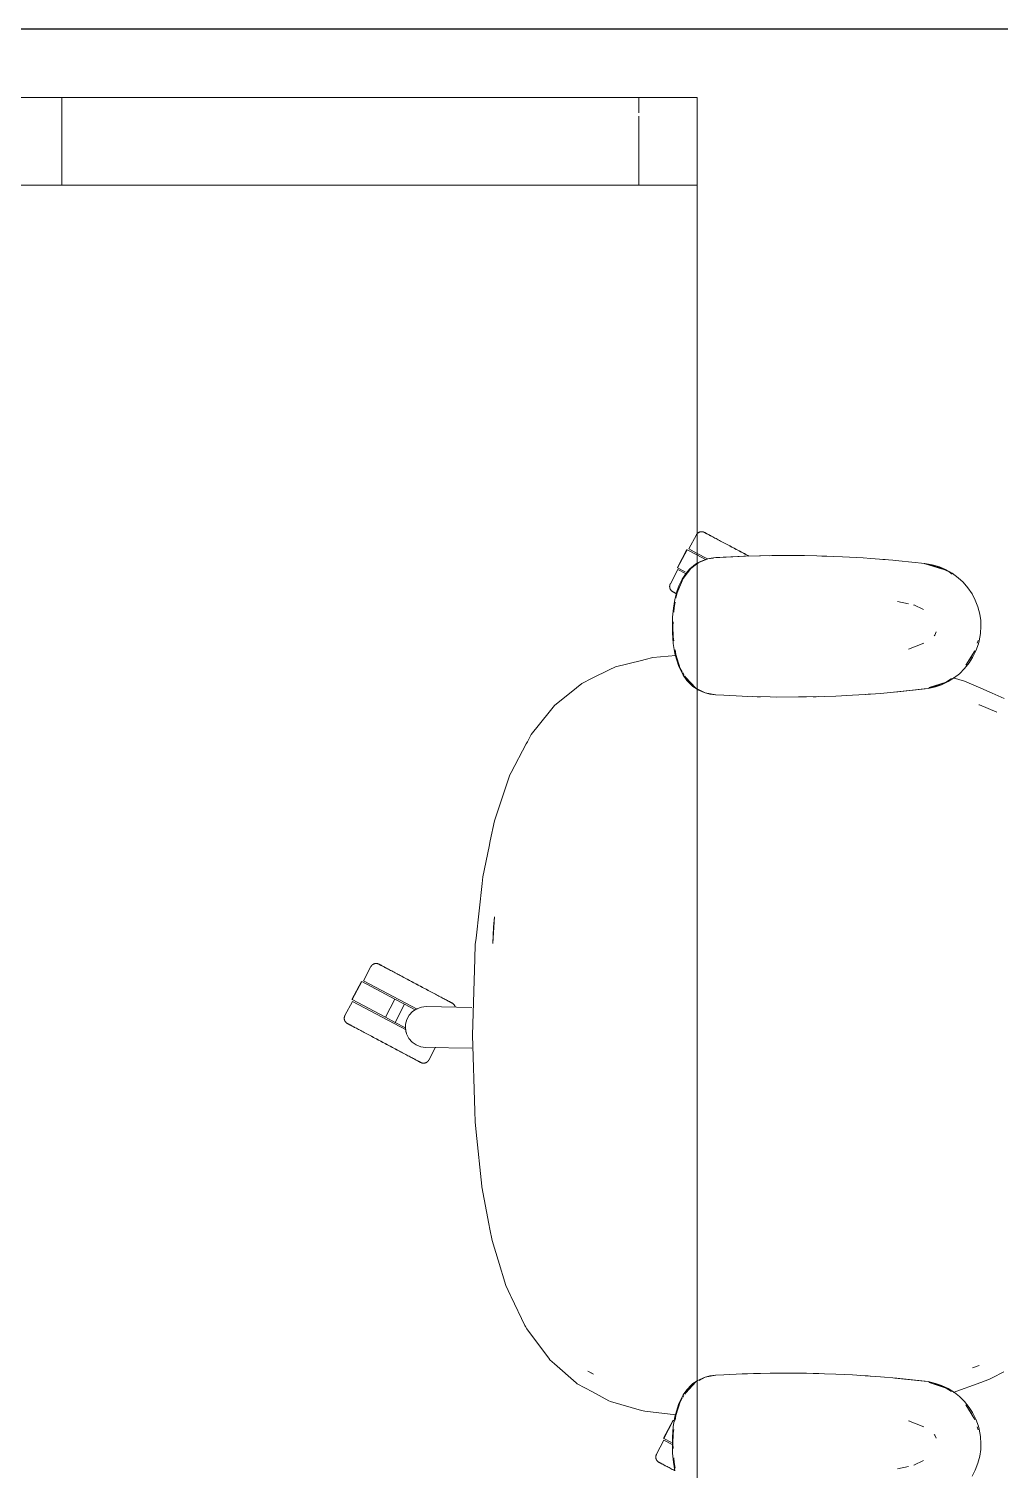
# Model space of a CAD drawing. Header units: millimetres. Extents: x 155927 to 326028, y -36033 to 97293.
# Drawn here: x 218669 to 219334, y 19969 to 20957 of the extents above; entities that cross this region are included whole.
import ezdxf

# ---------------------------------------------------------------- set-up
doc = ezdxf.new("R2010")
doc.units = ezdxf.units.MM
doc.header["$MEASUREMENT"] = 0
for name, color, linetype, lineweight in [('G-IMPT', 8, 'CONTINUOUS', 9), ('I-FURN', 8, 'CONTINUOUS', 9), ('I-WALL', 7, 'CONTINUOUS', 9)]:
    doc.layers.add(name, color=color, linetype=linetype, lineweight=lineweight)

msp = doc.modelspace()

# ---------------------------------------------------------------- linework, layer by layer
at = {"layer": 'G-IMPT'}
for p, q in [((219133.93, 20593.59), (219127.73, 20591.18)), ((219128.76, 20591.84), (219132.4, 20593.24)), ((219133.75, 20593.61), (219132.4, 20593.24)), ((219133.75, 20593.61), (219136.14, 20594.05)), ((219133.93, 20593.59), (219137.77, 20594.17)), ((219137.79, 20594.3), (219136.14, 20594.05)), ((219159.57, 20595.39), (219137.79, 20594.3)), ((219158.37, 20595.35), (219137.79, 20594.3)), ((219137.79, 20594.3), (219139.4, 20594.42)), ((219159.57, 20595.39), (219139.4, 20594.42)), ((219179.76, 20595.85), (219158.37, 20595.35)), ((219169.93, 20595.69), (219158.37, 20595.35)), ((219158.37, 20595.35), (219159.57, 20595.39)), ((219179.76, 20595.85), (219159.57, 20595.39)), ((219169.93, 20595.69), (219189.15, 20595.9)), ((219179.76, 20595.85), (219169.93, 20595.69)), ((219199.95, 20595.81), (219169.93, 20595.69)), ((219177.72, 20595.83), (219175.81, 20595.76)), ((219179.76, 20595.82), (219177.72, 20595.83)), ((219199.95, 20595.81), (219179.76, 20595.85)), ((219199.95, 20595.81), (219189.15, 20595.9)), ((219199.95, 20595.81), (219208.36, 20595.64)), ((219220.12, 20595.26), (219208.36, 20595.64)), ((219213.3, 20595.51), (219211.81, 20595.52)), ((219215.24, 20595.4), (219213.3, 20595.51)), ((219220.12, 20595.26), (219226.15, 20595)), ((219240.29, 20594.19), (219226.15, 20595)), ((219245.37, 20593.87), (219240.29, 20594.19)), ((219245.37, 20593.87), (219260.43, 20592.62)), ((219253.56, 20593.21), (219255.23, 20593.05)), ((219116.27, 20579.72), (219118.92, 20583.77)), ((219122.11, 20587.01), (219116.89, 20580.22)), ((219118.92, 20583.77), (219121.59, 20586.81)), ((219125.33, 20589.89), (219121.59, 20586.81)), ((219125.98, 20589.88), (219122.11, 20587.01)), ((219126.52, 20590.57), (219125.33, 20589.89)), ((219128.76, 20591.84), (219126.52, 20590.57)), ((219127.73, 20591.18), (219126.52, 20590.28)), ((219260.43, 20592.62), (219264.56, 20592.27)), ((219264.56, 20592.27), (219282.49, 20590.37)), ((219281.97, 20590.37), (219294.44, 20586.54)), ((219281.97, 20590.37), (219285.29, 20589.45)), ((219282.49, 20590.37), (219287.53, 20589.47)), ((219290.94, 20588.32), (219282.54, 20590.24)), ((219294.44, 20586.54), (219285.29, 20589.45)), ((219292.39, 20588.01), (219287.53, 20589.47)), ((219290.94, 20588.32), (219299.01, 20584.59)), ((219296.63, 20586.2), (219292.39, 20588.01)), ((219296.63, 20586.2), (219301.07, 20583.68)), ((219301.12, 20582.99), (219299.01, 20584.59)), ((219305.16, 20580.69), (219301.07, 20583.68)), ((219112.7, 20571.32), (219114.28, 20575.65)), ((219112.72, 20570.2), (219115.05, 20575.83)), ((219116.27, 20579.72), (219114.28, 20575.65)), ((219116.89, 20580.22), (219115.05, 20575.83)), ((219305.16, 20580.69), (219308.59, 20577.52)), ((219311.92, 20573.69), (219308.59, 20577.52)), ((219314.75, 20569.52), (219311.92, 20573.69)), ((219110.27, 20559.9), (219111.27, 20565.84)), ((219111.45, 20563.99), (219110.68, 20560.24)), ((219112.7, 20571.32), (219111.27, 20565.84)), ((219112.72, 20570.2), (219112.01, 20566.74)), ((219263.77, 20564.4), (219271.21, 20562.83)), ((219314.75, 20569.52), (219316.94, 20565.36)), ((219316.94, 20565.36), (219318.77, 20560.64)), ((219109.52, 20547.42), (219109.7, 20553.75)), ((219110.27, 20559.9), (219109.7, 20553.75)), ((219110.68, 20560.24), (219110.49, 20557.04)), ((219281.6, 20558.79), (219274.82, 20562.06)), ((219275.1, 20561.98), (219274.82, 20562.06)), ((219320.03, 20555.78), (219318.77, 20560.64)), ((219320.03, 20555.78), (219320.68, 20551.26)), ((219109.61, 20542.91), (219109.52, 20547.42)), ((219110.09, 20550.52), (219109.9, 20547.42)), ((219110.13, 20540.25), (219109.9, 20547.42)), ((219320.85, 20547.42), (219320.56, 20542.38)), ((219320.85, 20547.42), (219320.68, 20551.26)), ((219109.61, 20542.91), (219110.19, 20535.59)), ((219110.13, 20540.25), (219110.52, 20537.47)), ((219111.3, 20528.83), (219110.19, 20535.59)), ((219271.27, 20531.7), (219281.7, 20535.84)), ((219289.22, 20541.37), (219288.93, 20540.92)), ((219290.24, 20543.59), (219289.22, 20541.37)), ((219317.4, 20530.53), (219319.11, 20535.3)), ((219318.31, 20535.74), (219318.93, 20537.76)), ((219319.68, 20537.43), (219319.11, 20535.3)), ((219320.56, 20542.38), (219319.68, 20537.43)), ((219070.5, 20519.64), (219088.45, 20524.05)), ((219088.45, 20524.05), (219090.82, 20524.63)), ((219096.11, 20525.93), (219090.82, 20524.63)), ((219111.99, 20527.37), (219096.11, 20525.93)), ((219112.28, 20524.91), (219111.3, 20528.83)), ((219111.39, 20531.28), (219111.85, 20527.99)), ((219111.85, 20527.99), (219114.88, 20518.6)), ((219112.28, 20524.91), (219114.02, 20519.82)), ((219316.75, 20530.62), (219310.43, 20520.67)), ((219314.59, 20526.94), (219310.43, 20520.67)), ((219315.16, 20526.02), (219312.89, 20522.47)), ((219316.75, 20530.62), (219314.59, 20526.94)), ((219317.4, 20530.53), (219315.16, 20526.02)), ((219066.14, 20517.5), (219054.67, 20511.85)), ((219066.14, 20517.5), (219070.5, 20519.64)), ((219114.02, 20519.82), (219116.23, 20515.18)), ((219114.88, 20518.6), (219116.35, 20516.15)), ((219116.23, 20515.18), (219117.03, 20513.81)), ((219116.63, 20515.68), (219117.49, 20514.24)), ((219306.1, 20514.94), (219302.79, 20512.32)), ((219309.7, 20518.49), (219306.1, 20514.94)), ((219309.7, 20518.49), (219312.89, 20522.47)), ((219043.86, 20505.35), (219028.91, 20493.18)), ((219043.86, 20505.35), (219047.51, 20508.32)), ((219047.51, 20508.32), (219054.67, 20511.85)), ((219119.48, 20510.35), (219117.03, 20513.81)), ((219117.96, 20513.45), (219119.85, 20510.3)), ((219118.65, 20512.38), (219125.56, 20504.99)), ((219118.65, 20512.38), (219119.47, 20511.44)), ((219122.34, 20507.31), (219119.48, 20510.35)), ((219119.79, 20511.08), (219123.14, 20507.23)), ((219119.85, 20510.3), (219125.56, 20504.99)), ((219122.34, 20507.31), (219123.66, 20506.17)), ((219125.56, 20504.99), (219123.14, 20507.23)), ((219126.52, 20504.22), (219123.66, 20506.17)), ((219127.79, 20503.89), (219126.52, 20504.52)), ((219284.79, 20504.8), (219261.84, 20502.34)), ((219261.84, 20502.34), (219281.97, 20504.46)), ((219284.79, 20504.8), (219263.35, 20502.45)), ((219284.79, 20504.8), (219281.97, 20504.46)), ((219284.79, 20504.8), (219289.75, 20505.95)), ((219284.87, 20505.01), (219287.92, 20505.59)), ((219297.14, 20509.2), (219285.29, 20505.38)), ((219294.44, 20508.3), (219285.29, 20505.38)), ((219287.92, 20505.59), (219297.14, 20509.2)), ((219293.89, 20507.4), (219289.75, 20505.95)), ((219298.47, 20509.59), (219293.89, 20507.4)), ((219297.14, 20509.2), (219294.44, 20508.3)), ((219297.14, 20509.2), (219300.72, 20511.62)), ((219298.47, 20509.59), (219302.79, 20512.32)), ((219309.63, 20509.88), (219301.81, 20512.13)), ((219309.63, 20509.88), (219320.75, 20505.02)), ((219320.75, 20505.02), (219328.58, 20501.6)), ((219126.88, 20503.97), (219131.21, 20501.98)), ((219127.79, 20503.89), (219132.05, 20501.79)), ((219135.16, 20500.92), (219131.21, 20501.98)), ((219132.05, 20501.79), (219139.4, 20500.42)), ((219139.17, 20500.42), (219135.16, 20500.92)), ((219144.84, 20500.13), (219139.17, 20500.42)), ((219144.84, 20500.13), (219157.4, 20499.52)), ((219160.94, 20499.39), (219157.4, 20499.52)), ((219176.61, 20499.02), (219160.94, 20499.39)), ((219164.34, 20499.34), (219167.67, 20499.19)), ((219169.89, 20499.19), (219167.67, 20499.19)), ((219176.61, 20499.02), (219181.12, 20498.96)), ((219181.12, 20498.96), (219195.84, 20498.97)), ((219201.31, 20499.04), (219195.84, 20498.97)), ((219201.31, 20499.04), (219213.61, 20499.34)), ((219208.08, 20499.18), (219206.01, 20499.18)), ((219209.74, 20499.26), (219208.08, 20499.18)), ((219221.49, 20499.63), (219213.61, 20499.34)), ((219221.49, 20499.63), (219232.8, 20500.17)), ((219241.67, 20500.73), (219232.8, 20500.17)), ((219241.67, 20500.73), (219251.96, 20501.46)), ((219243.71, 20500.87), (219241.81, 20500.78)), ((219243.71, 20500.87), (219245.13, 20501)), ((219263.35, 20502.45), (219251.96, 20501.46)), ((219328.58, 20501.6), (219336.75, 20498.03)), ((219012.94, 20473.38), (219025.15, 20488.52)), ((219028.91, 20493.18), (219025.15, 20488.52)), ((219319.52, 20493.6), (219319.79, 20493.49)), ((219331.65, 20488.57), (219319.79, 20493.49)), ((219009.5, 20466.88), (218999.21, 20447.37)), ((219009.5, 20466.88), (219010.23, 20468.25)), ((219012.94, 20473.38), (219010.23, 20468.25)), ((218990.18, 20421.62), (218998.33, 20445.71)), ((218999.21, 20447.37), (218998.33, 20445.71)), ((218990.18, 20421.62), (218987.67, 20414.18)), ((218984.8, 20400.36), (218987.67, 20414.18)), ((218984.03, 20396.68), (218979.68, 20375.74)), ((218984.03, 20396.68), (218984.8, 20400.36)), ((218975.07, 20333.87), (218979.2, 20371.32)), ((218979.68, 20375.74), (218979.2, 20371.32)), ((218986.47, 20330.04), (218987.71, 20348.32)), ((218987.71, 20348.32), (218987.1, 20341.37)), ((218986.47, 20330.04), (218987.1, 20341.37)), ((218974.26, 20319.56), (218974.59, 20329.5)), ((218975.07, 20333.87), (218974.59, 20329.5)), ((218974.26, 20319.56), (218972.56, 20267.38)), ((218972.56, 20267.38), (218974.17, 20215.21)), ((218974.17, 20215.21), (218974.4, 20207.96)), ((218975.13, 20200.89), (218974.4, 20207.96)), ((218978.95, 20163.9), (218975.13, 20200.89)), ((218978.95, 20163.9), (218979.04, 20163.44)), ((218983.91, 20138.06), (218979.04, 20163.44)), ((218983.91, 20138.06), (218984.61, 20134.39)), ((218986.07, 20126.79), (218984.61, 20134.39)), ((218990.26, 20113.18), (218986.07, 20126.79)), ((218995.59, 20095.91), (218990.26, 20113.18)), ((218995.59, 20095.91), (218998.78, 20089.15)), ((218999.21, 20088.23), (218998.78, 20089.15)), ((219008.47, 20068.59), (218999.21, 20088.23)), ((219008.47, 20068.59), (219008.9, 20067.88)), ((219009.84, 20066.3), (219008.9, 20067.88)), ((219010.3, 20065.53), (219009.84, 20066.3)), ((219010.3, 20065.53), (219024.87, 20046.03)), ((219024.87, 20046.03), (219025.59, 20045.06)), ((219028.85, 20042.2), (219025.59, 20045.06)), ((219028.85, 20042.2), (219043.64, 20029.18)), ((219319.53, 20041.16), (219315.07, 20039.53)), ((219315.07, 20039.53), (219318.95, 20040.91)), ((219319.53, 20041.16), (219318.95, 20040.91)), ((219051.6, 20037.2), (219055.49, 20035.24)), ((219051.6, 20037.2), (219053.9, 20036.02)), ((219053.9, 20036.02), (219055.49, 20035.24)), ((219126.52, 20030.61), (219123.66, 20028.66)), ((219126.88, 20030.86), (219126.86, 20030.84)), ((219126.88, 20030.86), (219131.21, 20032.85)), ((219127.79, 20030.94), (219132.05, 20033.04)), ((219135.16, 20033.91), (219131.21, 20032.85)), ((219132.05, 20033.04), (219139.4, 20034.41)), ((219139.17, 20034.41), (219135.16, 20033.91)), ((219144.84, 20034.69), (219139.17, 20034.41)), ((219144.84, 20034.69), (219157.4, 20035.31)), ((219160.94, 20035.43), (219157.4, 20035.31)), ((219176.61, 20035.81), (219160.94, 20035.43)), ((219164.99, 20035.52), (219167.67, 20035.64)), ((219169.89, 20035.64), (219167.67, 20035.64)), ((219176.61, 20035.81), (219181.12, 20035.86)), ((219181.12, 20035.86), (219195.84, 20035.86)), ((219201.31, 20035.78), (219195.84, 20035.86)), ((219201.31, 20035.78), (219213.61, 20035.49)), ((219208.08, 20035.65), (219206.01, 20035.65)), ((219209.74, 20035.57), (219208.08, 20035.65)), ((219221.49, 20035.2), (219213.61, 20035.49)), ((219221.49, 20035.2), (219232.8, 20034.66)), ((219241.67, 20034.1), (219232.8, 20034.66)), ((219241.67, 20034.1), (219251.96, 20033.37)), ((219243.71, 20033.96), (219241.81, 20034.05)), ((219243.71, 20033.96), (219245.13, 20033.83)), ((219263.35, 20032.38), (219251.96, 20033.37)), ((219284.79, 20030.03), (219261.84, 20032.49)), ((219261.84, 20032.49), (219281.97, 20030.36)), ((219284.79, 20030.03), (219263.35, 20032.38)), ((219280.46, 20030.51), (219281.97, 20030.36)), ((219320.84, 20029.57), (219326.81, 20031.76)), ((219328.57, 20032.68), (219326.81, 20031.76)), ((219336.47, 20036.83), (219328.57, 20032.68)), ((219043.64, 20029.18), (219044.3, 20028.59)), ((219054.74, 20023.01), (219044.3, 20028.59)), ((219065.98, 20017), (219054.74, 20023.01)), ((219116.23, 20019.65), (219117.03, 20021.02)), ((219116.63, 20019.15), (219117.49, 20020.59)), ((219119.48, 20024.48), (219117.03, 20021.02)), ((219117.96, 20021.38), (219119.85, 20024.53)), ((219118.65, 20022.44), (219125.56, 20029.84)), ((219118.65, 20022.44), (219119.93, 20023.91)), ((219122.34, 20027.52), (219119.48, 20024.48)), ((219119.85, 20024.53), (219125.56, 20029.84)), ((219120.07, 20024.07), (219123.14, 20027.6)), ((219122.34, 20027.52), (219123.66, 20028.66)), ((219125.56, 20029.84), (219123.14, 20027.6)), ((219284.79, 20030.03), (219281.97, 20030.36)), ((219284.79, 20030.03), (219289.75, 20028.88)), ((219284.87, 20029.81), (219287.92, 20029.24)), ((219297.14, 20025.63), (219285.29, 20029.45)), ((219294.44, 20026.53), (219285.29, 20029.45)), ((219287.92, 20029.24), (219296.1, 20026.04)), ((219293.89, 20027.43), (219289.75, 20028.88)), ((219298.47, 20025.24), (219293.89, 20027.43)), ((219297.14, 20025.63), (219294.44, 20026.53)), ((219297.14, 20025.63), (219300.72, 20023.21)), ((219298.47, 20025.24), (219302.79, 20022.51)), ((219301.9, 20022.63), (219320.84, 20029.57)), ((219306.1, 20019.88), (219302.79, 20022.51)), ((219067.09, 20016.4), (219065.98, 20017)), ((219088.43, 20010.39), (219067.09, 20016.4)), ((219111.85, 20006.84), (219114.88, 20016.23)), ((219112.28, 20009.92), (219114.02, 20015.01)), ((219114.02, 20015.01), (219116.23, 20019.65)), ((219114.88, 20016.23), (219116.35, 20018.68)), ((219309.7, 20016.33), (219306.1, 20019.88)), ((219309.7, 20016.33), (219312.89, 20012.36)), ((219316.75, 20004.21), (219310.43, 20014.16)), ((219314.59, 20007.88), (219310.43, 20014.16)), ((219315.16, 20008.81), (219312.89, 20012.36)), ((219088.43, 20010.39), (219090.69, 20009.76)), ((219111.97, 20007.34), (219090.69, 20009.76)), ((219111.3, 20006), (219110.19, 19999.23)), ((219112.28, 20009.92), (219111.3, 20006)), ((219111.39, 20003.55), (219111.85, 20006.84)), ((219271.27, 20003.13), (219272.19, 20002.94)), ((219271.27, 20003.13), (219281.7, 19998.99)), ((219316.75, 20004.21), (219314.59, 20007.88)), ((219317.4, 20004.3), (219315.16, 20008.81)), ((219317.4, 20004.3), (219319.11, 19999.53)), ((219109.61, 19991.92), (219109.52, 19987.41)), ((219109.61, 19991.92), (219110.19, 19999.23)), ((219110.13, 19994.58), (219109.9, 19987.41)), ((219110.13, 19994.58), (219110.52, 19997.36)), ((219289.22, 19993.46), (219288.93, 19993.91)), ((219290.24, 19991.24), (219289.22, 19993.46)), ((219318.31, 19999.09), (219318.93, 19997.06)), ((219319.68, 19997.4), (219319.11, 19999.53)), ((219320.56, 19992.45), (219319.68, 19997.4)), ((219320.85, 19987.41), (219320.56, 19992.45)), ((219109.52, 19987.41), (219109.7, 19981.07)), ((219110.27, 19974.92), (219109.7, 19981.07)), ((219110.09, 19984.3), (219109.9, 19987.41)), ((219320.03, 19979.05), (219320.68, 19983.56)), ((219320.85, 19987.41), (219320.68, 19983.56)), ((219110.27, 19974.92), (219111.27, 19968.99)), ((219110.68, 19974.59), (219110.49, 19977.79)), ((219111.45, 19970.84), (219110.68, 19974.59)), ((219263.77, 19970.43), (219271.21, 19972)), ((219281.6, 19976.03), (219274.82, 19972.77)), ((219275.56, 19972.98), (219274.82, 19972.77)), ((219316.94, 19969.47), (219318.77, 19974.18)), ((219320.03, 19979.05), (219318.77, 19974.18)), ((219314.75, 19965.31), (219316.94, 19969.47))]:
    msp.add_line(p, q, dxfattribs=at)
at = {"layer": 'I-FURN'}
for p, q in [((219086.52, 20909.61), (217566.52, 20909.61)), ((219126.52, 20909.61), (218326.52, 20909.61)), ((218326.52, 20909.61), (219126.52, 20909.61)), ((218561.52, 20909.61), (218691.52, 20909.61)), ((218691.52, 20909.61), (219126.52, 20909.61)), ((218691.52, 20909.61), (218691.52, 20849.61)), ((218691.52, 20909.61), (218691.52, 20849.61)), ((219126.52, 20909.61), (219086.52, 20909.61)), ((219086.52, 20909.61), (219086.52, 20899.03)), ((219086.52, 20909.61), (219086.52, 20899.03)), ((219126.52, 19509.61), (219126.52, 20909.61)), ((219126.52, 20909.61), (219126.52, 19509.61)), ((219126.52, 20849.61), (219126.52, 20909.61)), ((219126.52, 20909.61), (219126.52, 20849.61)), ((219086.52, 20896.72), (219086.52, 20849.61)), ((219086.52, 20896.72), (219086.52, 20849.61)), ((217566.52, 20849.61), (219086.52, 20849.61)), ((218691.52, 20849.61), (218561.52, 20849.61)), ((219126.52, 20849.61), (218691.52, 20849.61)), ((219086.52, 20849.61), (219126.52, 20849.61)), ((219125.96, 20610.05), (219120.81, 20600.36)), ((219125.96, 20610.05), (219126.04, 20610.19)), ((219126.04, 20610.19), (219126.12, 20610.32)), ((219126.12, 20610.32), (219126.21, 20610.46)), ((219126.21, 20610.46), (219126.31, 20610.59)), ((219126.31, 20610.59), (219126.41, 20610.72)), ((219126.41, 20610.72), (219126.51, 20610.84)), ((219126.51, 20610.84), (219126.62, 20610.96)), ((219126.62, 20610.96), (219126.74, 20611.07)), ((219126.74, 20611.07), (219126.85, 20611.18)), ((219126.85, 20611.18), (219126.98, 20611.28)), ((219126.98, 20611.28), (219127.11, 20611.38)), ((219127.11, 20611.38), (219127.24, 20611.48)), ((219127.24, 20611.48), (219127.37, 20611.56)), ((219127.37, 20611.56), (219127.51, 20611.65)), ((219127.51, 20611.65), (219127.65, 20611.73)), ((219127.65, 20611.73), (219127.79, 20611.8)), ((219127.79, 20611.8), (219127.94, 20611.86)), ((219127.94, 20611.86), (219128.09, 20611.92)), ((219128.09, 20611.92), (219128.24, 20611.98)), ((219128.24, 20611.98), (219128.4, 20612.03)), ((219128.4, 20612.03), (219128.55, 20612.07)), ((219128.55, 20612.07), (219128.71, 20612.1)), ((219128.71, 20612.1), (219128.87, 20612.13)), ((219128.87, 20612.13), (219129.03, 20612.15)), ((219129.03, 20612.15), (219129.19, 20612.17)), ((219129.19, 20612.17), (219129.35, 20612.18)), ((219129.35, 20612.18), (219129.51, 20612.18)), ((219129.51, 20612.18), (219129.67, 20612.18)), ((219129.67, 20612.18), (219129.83, 20612.17)), ((219129.83, 20612.17), (219129.99, 20612.16)), ((219129.99, 20612.16), (219130.15, 20612.13)), ((219130.15, 20612.13), (219130.31, 20612.11)), ((219130.31, 20612.11), (219130.47, 20612.07)), ((219130.47, 20612.07), (219130.62, 20612.03)), ((219130.62, 20612.03), (219130.78, 20611.98)), ((219130.78, 20611.98), (219130.93, 20611.93)), ((219130.93, 20611.93), (219131.08, 20611.87)), ((219131.08, 20611.87), (219131.23, 20611.8)), ((219131.23, 20611.8), (219131.37, 20611.73)), ((219131.37, 20611.73), (219131.41, 20611.71)), ((219131.41, 20611.71), (219131.43, 20611.7)), ((219131.42, 20611.71), (219131.41, 20611.71)), ((219131.46, 20611.69), (219131.42, 20611.71)), ((219131.43, 20611.7), (219131.49, 20611.67)), ((219131.54, 20611.64), (219131.46, 20611.69)), ((219131.49, 20611.67), (219131.59, 20611.62)), ((219131.66, 20611.58), (219131.54, 20611.64)), ((219131.59, 20611.62), (219131.73, 20611.54)), ((219131.82, 20611.49), (219131.66, 20611.58)), ((219131.73, 20611.54), (219131.91, 20611.45)), ((219132.03, 20611.39), (219131.82, 20611.49)), ((219131.91, 20611.45), (219132.13, 20611.33)), ((219132.27, 20611.26), (219132.03, 20611.39)), ((219132.13, 20611.33), (219132.39, 20611.19)), ((219132.55, 20611.11), (219132.27, 20611.26)), ((219132.39, 20611.19), (219132.69, 20611.03)), ((219132.86, 20610.94), (219132.55, 20611.11)), ((219132.69, 20611.03), (219133.02, 20610.86)), ((219133.22, 20610.75), (219132.86, 20610.94)), ((219133.02, 20610.86), (219133.4, 20610.66)), ((219133.61, 20610.54), (219133.22, 20610.75)), ((219133.4, 20610.66), (219133.81, 20610.44)), ((219134.04, 20610.31), (219133.61, 20610.54)), ((219133.81, 20610.44), (219134.25, 20610.2)), ((219134.51, 20610.07), (219134.04, 20610.31)), ((219134.25, 20610.2), (219134.73, 20609.95)), ((219135.01, 20609.8), (219134.51, 20610.07)), ((219134.73, 20609.95), (219135.25, 20609.67)), ((219135.54, 20609.52), (219135.01, 20609.8)), ((219135.25, 20609.67), (219135.8, 20609.38)), ((219136.11, 20609.21), (219135.54, 20609.52)), ((219135.8, 20609.38), (219136.39, 20609.07)), ((219136.71, 20608.89), (219136.11, 20609.21)), ((219137.35, 20608.56), (219136.71, 20608.89)), ((219138.01, 20608.2), (219137.35, 20608.56)), ((219138.71, 20607.83), (219138.01, 20608.2)), ((219139.43, 20607.45), (219138.71, 20607.83)), ((219140.18, 20607.05), (219139.43, 20607.45)), ((219140.95, 20606.64), (219140.18, 20607.05)), ((219141.75, 20606.21), (219140.95, 20606.64)), ((219142.58, 20605.77), (219141.75, 20606.21)), ((219142.13, 20606.01), (219142.97, 20605.57)), ((219143.43, 20605.32), (219142.58, 20605.77)), ((219142.97, 20605.57), (219143.82, 20605.11)), ((219144.29, 20604.86), (219143.43, 20605.32)), ((219143.82, 20605.11), (219144.7, 20604.65)), ((219145.18, 20604.39), (219144.29, 20604.86)), ((219144.7, 20604.65), (219145.6, 20604.17)), ((219146.09, 20603.91), (219145.18, 20604.39)), ((219145.6, 20604.17), (219146.51, 20603.68)), ((219147.01, 20603.42), (219146.09, 20603.91)), ((219146.51, 20603.68), (219147.44, 20603.19)), ((219147.95, 20602.92), (219147.01, 20603.42)), ((219147.44, 20603.19), (219148.38, 20602.69)), ((219119.52, 20599.92), (219112.94, 20587.56)), ((219113.11, 20587.46), (219119.69, 20599.83)), ((219119.69, 20599.83), (219126.38, 20596.27)), ((219126.1, 20597.55), (219120.81, 20600.36)), ((219133.48, 20593.63), (219126.1, 20597.55)), ((219126.38, 20596.27), (219132.19, 20593.18)), ((219148.9, 20602.41), (219147.95, 20602.92)), ((219148.38, 20602.69), (219149.34, 20602.18)), ((219149.86, 20601.9), (219148.9, 20602.41)), ((219149.34, 20602.18), (219150.31, 20601.66)), ((219150.84, 20601.38), (219149.86, 20601.9)), ((219150.31, 20601.66), (219151.29, 20601.14)), ((219151.82, 20600.86), (219150.84, 20601.38)), ((219151.29, 20601.14), (219152.28, 20600.62)), ((219152.81, 20600.33), (219151.82, 20600.86)), ((219152.28, 20600.62), (219153.27, 20600.09)), ((219153.81, 20599.8), (219152.81, 20600.33)), ((219153.27, 20600.09), (219154.27, 20599.56)), ((219154.81, 20599.27), (219153.81, 20599.8)), ((219154.27, 20599.56), (219155.27, 20599.03)), ((219155.81, 20598.74), (219154.81, 20599.27)), ((219155.27, 20599.03), (219156.28, 20598.49)), ((219156.82, 20598.2), (219155.81, 20598.74)), ((219156.28, 20598.49), (219157.28, 20597.96)), ((219157.82, 20597.67), (219156.82, 20598.2)), ((219157.28, 20597.96), (219158.29, 20597.42)), ((219158.83, 20597.14), (219157.82, 20597.67)), ((219158.29, 20597.42), (219159.29, 20596.89)), ((219159.83, 20596.6), (219158.83, 20597.14)), ((219159.29, 20596.89), (219160.28, 20596.36)), ((219160.82, 20596.08), (219159.83, 20596.6)), ((219160.28, 20596.36), (219161.28, 20595.83)), ((219161.81, 20595.55), (219160.82, 20596.08)), ((219161.28, 20595.83), (219161.83, 20595.54)), ((219113.3, 20586.23), (219108.15, 20576.55)), ((219118.41, 20584.65), (219113.11, 20587.46)), ((219118.49, 20583.47), (219113.3, 20586.23)), ((219107.68, 20574.81), (219107.69, 20574.97)), ((219107.68, 20574.65), (219107.68, 20574.81)), ((219107.68, 20574.49), (219107.68, 20574.65)), ((219107.69, 20574.33), (219107.68, 20574.49)), ((219107.69, 20574.97), (219107.7, 20575.13)), ((219107.71, 20574.17), (219107.69, 20574.33)), ((219107.7, 20575.13), (219107.73, 20575.29)), ((219107.73, 20574.01), (219107.71, 20574.17)), ((219107.73, 20575.29), (219107.76, 20575.45)), ((219107.76, 20573.85), (219107.73, 20574.01)), ((219107.76, 20575.45), (219107.79, 20575.61)), ((219107.79, 20573.69), (219107.76, 20573.85)), ((219107.79, 20575.61), (219107.83, 20575.76)), ((219107.84, 20573.53), (219107.79, 20573.69)), ((219107.83, 20575.76), (219107.88, 20575.92)), ((219107.88, 20573.38), (219107.84, 20573.53)), ((219107.88, 20575.92), (219107.93, 20576.07)), ((219107.94, 20573.23), (219107.88, 20573.38)), ((219107.93, 20576.07), (219107.99, 20576.22)), ((219107.99, 20576.22), (219108.06, 20576.36)), ((219108.06, 20576.36), (219108.13, 20576.51)), ((219108.13, 20576.51), (219108.15, 20576.55)), ((219108, 20573.08), (219107.94, 20573.23)), ((219108.06, 20572.93), (219108, 20573.08)), ((219108.14, 20572.79), (219108.06, 20572.93)), ((219108.21, 20572.65), (219108.14, 20572.79)), ((219108.3, 20572.51), (219108.21, 20572.65)), ((219108.39, 20572.37), (219108.3, 20572.51)), ((219108.48, 20572.24), (219108.39, 20572.37)), ((219108.58, 20572.12), (219108.48, 20572.24)), ((219108.68, 20571.99), (219108.58, 20572.12)), ((219108.79, 20571.87), (219108.68, 20571.99)), ((219108.91, 20571.76), (219108.79, 20571.87)), ((219109.02, 20571.65), (219108.91, 20571.76)), ((219109.15, 20571.54), (219109.02, 20571.65)), ((219109.27, 20571.44), (219109.15, 20571.54)), ((219109.4, 20571.35), (219109.27, 20571.44)), ((219109.54, 20571.26), (219109.4, 20571.35)), ((219109.67, 20571.18), (219109.54, 20571.26)), ((219109.82, 20571.1), (219109.67, 20571.18)), ((219109.82, 20571.09), (219109.82, 20571.1)), ((219109.82, 20571.1), (219109.84, 20571.09)), ((219109.86, 20571.07), (219109.82, 20571.09)), ((219109.84, 20571.09), (219109.9, 20571.05)), ((219109.94, 20571.03), (219109.86, 20571.07)), ((219109.9, 20571.05), (219110, 20571)), ((219110.07, 20570.96), (219109.94, 20571.03)), ((219110, 20571), (219110.14, 20570.93)), ((219110.23, 20570.88), (219110.07, 20570.96)), ((219110.14, 20570.93), (219110.32, 20570.83)), ((219110.43, 20570.77), (219110.23, 20570.88)), ((219110.32, 20570.83), (219110.54, 20570.71)), ((219110.67, 20570.64), (219110.43, 20570.77)), ((219110.54, 20570.71), (219110.79, 20570.58)), ((219110.95, 20570.49), (219110.67, 20570.64)), ((219110.79, 20570.58), (219111.09, 20570.42)), ((219111.27, 20570.33), (219110.95, 20570.49)), ((219111.09, 20570.42), (219111.43, 20570.24)), ((219111.62, 20570.14), (219111.27, 20570.33)), ((219111.43, 20570.24), (219111.8, 20570.04)), ((219112.02, 20569.93), (219111.62, 20570.14)), ((219111.8, 20570.04), (219112.21, 20569.82)), ((219112.45, 20569.7), (219112.02, 20569.93)), ((218903.11, 20314.31), (218897.96, 20304.62)), ((218903.11, 20314.31), (218903.18, 20314.45)), ((218903.18, 20314.45), (218903.27, 20314.59)), ((218903.27, 20314.59), (218903.36, 20314.72)), ((218903.36, 20314.72), (218903.45, 20314.85)), ((218903.45, 20314.85), (218903.55, 20314.98)), ((218903.55, 20314.98), (218903.66, 20315.1)), ((218903.66, 20315.1), (218903.77, 20315.22)), ((218903.77, 20315.22), (218903.88, 20315.33)), ((218903.88, 20315.33), (218904, 20315.44)), ((218904, 20315.44), (218904.12, 20315.54)), ((218904.12, 20315.54), (218904.25, 20315.64)), ((218904.25, 20315.64), (218904.38, 20315.74)), ((218904.38, 20315.74), (218904.52, 20315.83)), ((218904.52, 20315.83), (218904.65, 20315.91)), ((218904.65, 20315.91), (218904.8, 20315.99)), ((218904.8, 20315.99), (218904.94, 20316.06)), ((218904.94, 20316.06), (218905.09, 20316.12)), ((218905.09, 20316.12), (218905.24, 20316.18)), ((218905.24, 20316.18), (218905.39, 20316.24)), ((218905.39, 20316.24), (218905.54, 20316.29)), ((218905.54, 20316.29), (218905.7, 20316.33)), ((218905.7, 20316.33), (218905.85, 20316.36)), ((218905.85, 20316.36), (218906.01, 20316.39)), ((218906.01, 20316.39), (218906.17, 20316.42)), ((218906.17, 20316.42), (218906.33, 20316.43)), ((218906.33, 20316.43), (218906.49, 20316.44)), ((218906.49, 20316.44), (218906.66, 20316.45)), ((218906.66, 20316.45), (218906.82, 20316.44)), ((218906.82, 20316.44), (218906.98, 20316.43)), ((218906.98, 20316.43), (218907.14, 20316.42)), ((218907.14, 20316.42), (218907.3, 20316.4)), ((218907.3, 20316.4), (218907.46, 20316.37)), ((218907.46, 20316.37), (218907.61, 20316.33)), ((218907.61, 20316.33), (218907.77, 20316.29)), ((218907.77, 20316.29), (218907.92, 20316.24)), ((218907.92, 20316.24), (218908.08, 20316.19)), ((218908.08, 20316.19), (218908.23, 20316.13)), ((218908.23, 20316.13), (218908.37, 20316.07)), ((218908.37, 20316.07), (218908.52, 20315.99)), ((218908.52, 20315.99), (218908.56, 20315.97)), ((218908.56, 20315.97), (218908.58, 20315.96)), ((218908.6, 20315.95), (218908.56, 20315.97)), ((218908.56, 20315.97), (218908.56, 20315.97)), ((218908.58, 20315.96), (218908.64, 20315.93)), ((218908.69, 20315.91), (218908.6, 20315.95)), ((218908.64, 20315.93), (218908.74, 20315.88)), ((218908.81, 20315.84), (218908.69, 20315.91)), ((218908.74, 20315.88), (218908.88, 20315.8)), ((218908.97, 20315.75), (218908.81, 20315.84)), ((218908.88, 20315.8), (218909.06, 20315.71)), ((218909.17, 20315.65), (218908.97, 20315.75)), ((218909.06, 20315.71), (218909.28, 20315.59)), ((218909.41, 20315.52), (218909.17, 20315.65)), ((218909.28, 20315.59), (218909.53, 20315.45)), ((218909.69, 20315.37), (218909.41, 20315.52)), ((218909.53, 20315.45), (218909.83, 20315.3)), ((218910.01, 20315.2), (218909.69, 20315.37)), ((218909.83, 20315.3), (218910.17, 20315.12)), ((218910.36, 20315.01), (218910.01, 20315.2)), ((218910.17, 20315.12), (218910.54, 20314.92)), ((218910.76, 20314.8), (218910.36, 20315.01)), ((218910.54, 20314.92), (218910.95, 20314.7)), ((218911.19, 20314.58), (218910.76, 20314.8)), ((218910.95, 20314.7), (218911.4, 20314.46)), ((218911.65, 20314.33), (218911.19, 20314.58)), ((218911.4, 20314.46), (218911.88, 20314.21)), ((218912.15, 20314.06), (218911.65, 20314.33)), ((218911.88, 20314.21), (218912.4, 20313.93)), ((218912.69, 20313.78), (218912.15, 20314.06)), ((218912.4, 20313.93), (218912.95, 20313.64)), ((218913.26, 20313.47), (218912.69, 20313.78)), ((218912.95, 20313.64), (218913.53, 20313.33)), ((218913.86, 20313.15), (218913.26, 20313.47)), ((218914.49, 20312.82), (218913.86, 20313.15)), ((218915.16, 20312.46), (218914.49, 20312.82)), ((218915.85, 20312.1), (218915.16, 20312.46)), ((218916.57, 20311.71), (218915.85, 20312.1)), ((218917.32, 20311.31), (218916.57, 20311.71)), ((218918.1, 20310.9), (218917.32, 20311.31)), ((218918.9, 20310.47), (218918.1, 20310.9)), ((218919.72, 20310.04), (218918.9, 20310.47)), ((218919.28, 20310.27), (218920.11, 20309.83)), ((218920.57, 20309.59), (218919.72, 20310.04)), ((218920.11, 20309.83), (218920.97, 20309.37)), ((218921.44, 20309.12), (218920.57, 20309.59)), ((218920.97, 20309.37), (218921.85, 20308.91)), ((218922.33, 20308.65), (218921.44, 20309.12)), ((218921.85, 20308.91), (218922.74, 20308.43)), ((218923.23, 20308.17), (218922.33, 20308.65)), ((218922.74, 20308.43), (218923.65, 20307.95)), ((218924.15, 20307.68), (218923.23, 20308.17)), ((218923.65, 20307.95), (218924.58, 20307.45)), ((218925.09, 20307.18), (218924.15, 20307.68)), ((218924.58, 20307.45), (218925.53, 20306.95)), ((218926.04, 20306.68), (218925.09, 20307.18)), ((218925.53, 20306.95), (218926.49, 20306.44)), ((218896.66, 20304.18), (218890.09, 20291.82)), ((218890.26, 20291.73), (218896.83, 20304.09)), ((218896.83, 20304.09), (218919.54, 20292.01)), ((218934.7, 20285.08), (218897.96, 20304.62)), ((218927.01, 20306.16), (218926.04, 20306.68)), ((218926.49, 20306.44), (218927.45, 20305.93)), ((218927.98, 20305.65), (218927.01, 20306.16)), ((218927.45, 20305.93), (218928.43, 20305.41)), ((218928.97, 20305.12), (218927.98, 20305.65)), ((218928.43, 20305.41), (218929.42, 20304.88)), ((218929.96, 20304.6), (218928.97, 20305.12)), ((218929.42, 20304.88), (218930.41, 20304.35)), ((218930.95, 20304.07), (218929.96, 20304.6)), ((218930.41, 20304.35), (218931.41, 20303.82)), ((218931.95, 20303.53), (218930.95, 20304.07)), ((218931.41, 20303.82), (218932.42, 20303.29)), ((218932.96, 20303), (218931.95, 20303.53)), ((218932.42, 20303.29), (218933.42, 20302.75)), ((218933.96, 20302.46), (218932.96, 20303)), ((218933.42, 20302.75), (218934.43, 20302.22)), ((218934.97, 20301.93), (218933.96, 20302.46)), ((218934.43, 20302.22), (218935.43, 20301.68)), ((218935.97, 20301.4), (218934.97, 20301.93)), ((218935.43, 20301.68), (218936.43, 20301.15)), ((218936.97, 20300.87), (218935.97, 20301.4)), ((218936.43, 20301.15), (218937.43, 20300.62)), ((218937.97, 20300.34), (218936.97, 20300.87)), ((218937.43, 20300.62), (218938.42, 20300.1)), ((218938.95, 20299.81), (218937.97, 20300.34)), ((218938.42, 20300.1), (218939.4, 20299.57)), ((218939.93, 20299.29), (218938.95, 20299.81)), ((218939.4, 20299.57), (218940.38, 20299.05)), ((218940.9, 20298.78), (218939.93, 20299.29)), ((218940.38, 20299.05), (218941.34, 20298.54)), ((218941.86, 20298.27), (218940.9, 20298.78)), ((218941.34, 20298.54), (218942.29, 20298.04)), ((218942.8, 20297.77), (218941.86, 20298.27)), ((218942.29, 20298.04), (218943.23, 20297.54)), ((218943.73, 20297.27), (218942.8, 20297.77)), ((218943.23, 20297.54), (218944.15, 20297.05)), ((218944.65, 20296.79), (218943.73, 20297.27)), ((218944.15, 20297.05), (218945.06, 20296.57)), ((218890.44, 20290.5), (218885.29, 20280.81)), ((218912.97, 20279.65), (218890.26, 20291.73)), ((218927.16, 20270.97), (218890.44, 20290.5)), ((218912.97, 20279.65), (218919.54, 20292.01)), ((218919.54, 20292.01), (218926.18, 20288.48)), ((218919.61, 20276.12), (218926.18, 20288.48)), ((218926.18, 20288.48), (218933.33, 20284.68)), ((218945.54, 20296.31), (218944.65, 20296.79)), ((218946.42, 20295.84), (218945.54, 20296.31)), ((218947.27, 20295.39), (218946.42, 20295.84)), ((218948.11, 20294.94), (218947.27, 20295.39)), ((218948.92, 20294.51), (218948.11, 20294.94)), ((218949.71, 20294.09), (218948.92, 20294.51)), ((218950.47, 20293.69), (218949.71, 20294.09)), ((218951.21, 20293.3), (218950.47, 20293.69)), ((218951.91, 20292.92), (218951.21, 20293.3)), ((218952.59, 20292.56), (218951.91, 20292.92)), ((218953.24, 20292.22), (218952.59, 20292.56)), ((218953.86, 20291.89), (218953.24, 20292.22)), ((218954.44, 20291.58), (218953.86, 20291.89)), ((218954.13, 20291.74), (218954.7, 20291.44)), ((218954.99, 20291.28), (218954.44, 20291.58)), ((218954.7, 20291.44), (218955.23, 20291.16)), ((218955.51, 20291.01), (218954.99, 20291.28)), ((218955.23, 20291.16), (218955.73, 20290.89)), ((218955.99, 20290.75), (218955.51, 20291.01)), ((218955.73, 20290.89), (218956.2, 20290.64)), ((218956.44, 20290.52), (218955.99, 20290.75)), ((218956.2, 20290.64), (218956.63, 20290.41)), ((218956.85, 20290.3), (218956.44, 20290.52)), ((218956.63, 20290.41), (218957.02, 20290.2)), ((218957.22, 20290.1), (218956.85, 20290.3)), ((218957.02, 20290.2), (218957.38, 20290.02)), ((218957.55, 20289.92), (218957.22, 20290.1)), ((218957.38, 20290.02), (218957.7, 20289.85)), ((218957.85, 20289.76), (218957.55, 20289.92)), ((218957.7, 20289.85), (218957.98, 20289.7)), ((218958.11, 20289.63), (218957.85, 20289.76)), ((218957.98, 20289.7), (218958.22, 20289.57)), ((218958.33, 20289.51), (218958.11, 20289.63)), ((218958.22, 20289.57), (218958.42, 20289.46)), ((218958.51, 20289.41), (218958.33, 20289.51)), ((218958.42, 20289.46), (218958.58, 20289.38)), ((218958.65, 20289.34), (218958.51, 20289.41)), ((218958.58, 20289.38), (218958.7, 20289.31)), ((218958.75, 20289.29), (218958.65, 20289.34)), ((218958.7, 20289.31), (218958.78, 20289.27)), ((218958.81, 20289.25), (218958.75, 20289.29)), ((218958.78, 20289.27), (218958.82, 20289.25)), ((218958.83, 20289.24), (218958.81, 20289.25)), ((218958.82, 20289.25), (218958.83, 20289.24)), ((218958.83, 20289.24), (218958.97, 20289.16)), ((218958.97, 20289.16), (218959.11, 20289.08)), ((218959.11, 20289.08), (218959.24, 20288.99)), ((218959.24, 20288.99), (218959.37, 20288.9)), ((218959.37, 20288.9), (218959.5, 20288.8)), ((218959.5, 20288.8), (218959.62, 20288.69)), ((218959.62, 20288.69), (218959.74, 20288.58)), ((218959.74, 20288.58), (218959.85, 20288.47)), ((218959.85, 20288.47), (218959.96, 20288.35)), ((218959.96, 20288.35), (218960.07, 20288.23)), ((218960.07, 20288.23), (218960.17, 20288.1)), ((218960.17, 20288.1), (218960.26, 20287.97)), ((218960.26, 20287.97), (218960.35, 20287.83)), ((218960.35, 20287.83), (218960.43, 20287.69)), ((218960.43, 20287.69), (218960.51, 20287.55)), ((218960.51, 20287.55), (218960.58, 20287.41)), ((218960.58, 20287.41), (218960.65, 20287.26)), ((218960.65, 20287.26), (218960.71, 20287.11)), ((218960.71, 20287.11), (218960.76, 20286.96)), ((218884.82, 20279.07), (218884.83, 20279.23)), ((218884.82, 20278.91), (218884.82, 20279.07)), ((218884.83, 20278.75), (218884.82, 20278.91)), ((218884.83, 20279.23), (218884.85, 20279.39)), ((218884.84, 20278.59), (218884.83, 20278.75)), ((218884.85, 20278.43), (218884.84, 20278.59)), ((218884.85, 20279.39), (218884.87, 20279.55)), ((218884.87, 20278.27), (218884.85, 20278.43)), ((218884.87, 20279.55), (218884.9, 20279.71)), ((218884.9, 20278.11), (218884.87, 20278.27)), ((218884.9, 20279.71), (218884.94, 20279.87)), ((218884.94, 20277.95), (218884.9, 20278.11)), ((218884.94, 20279.87), (218884.98, 20280.02)), ((218884.98, 20277.8), (218884.94, 20277.95)), ((218884.98, 20280.02), (218885.02, 20280.18)), ((218885.03, 20277.64), (218884.98, 20277.8)), ((218885.02, 20280.18), (218885.08, 20280.33)), ((218885.08, 20277.49), (218885.03, 20277.64)), ((218885.08, 20280.33), (218885.14, 20280.48)), ((218885.14, 20277.34), (218885.08, 20277.49)), ((218885.14, 20280.48), (218885.2, 20280.63)), ((218885.21, 20277.19), (218885.14, 20277.34)), ((218885.2, 20280.63), (218885.27, 20280.77)), ((218885.28, 20277.05), (218885.21, 20277.19)), ((218885.27, 20280.77), (218885.29, 20280.81)), ((218919.61, 20276.12), (218912.97, 20279.65)), ((218926.88, 20274.84), (218927.75, 20278.1)), ((218927.75, 20278.1), (218929.37, 20281.06)), ((218929.37, 20281.06), (218931.65, 20283.54)), ((218931.65, 20283.54), (218934.46, 20285.41)), ((218934.46, 20285.41), (218937.63, 20286.55)), ((218937.63, 20286.55), (218940.99, 20286.9)), ((218940.99, 20286.9), (218972.27, 20286.35)), ((218960.76, 20286.96), (218960.81, 20286.81)), ((218960.81, 20286.81), (218960.85, 20286.65)), ((218960.85, 20286.65), (218960.89, 20286.49)), ((218885.36, 20276.91), (218885.28, 20277.05)), ((218885.44, 20276.77), (218885.36, 20276.91)), ((218885.53, 20276.63), (218885.44, 20276.77)), ((218885.62, 20276.5), (218885.53, 20276.63)), ((218885.72, 20276.38), (218885.62, 20276.5)), ((218885.83, 20276.25), (218885.72, 20276.38)), ((218885.94, 20276.13), (218885.83, 20276.25)), ((218886.05, 20276.02), (218885.94, 20276.13)), ((218886.17, 20275.91), (218886.05, 20276.02)), ((218886.29, 20275.81), (218886.17, 20275.91)), ((218886.42, 20275.71), (218886.29, 20275.81)), ((218886.55, 20275.61), (218886.42, 20275.71)), ((218886.68, 20275.52), (218886.55, 20275.61)), ((218886.82, 20275.44), (218886.68, 20275.52)), ((218886.96, 20275.36), (218886.82, 20275.44)), ((218886.97, 20275.36), (218886.96, 20275.36)), ((218886.96, 20275.36), (218886.98, 20275.35)), ((218887.01, 20275.33), (218886.97, 20275.36)), ((218886.98, 20275.35), (218887.04, 20275.32)), ((218887.09, 20275.29), (218887.01, 20275.33)), ((218887.04, 20275.32), (218887.14, 20275.26)), ((218887.21, 20275.23), (218887.09, 20275.29)), ((218887.14, 20275.26), (218887.28, 20275.19)), ((218887.37, 20275.14), (218887.21, 20275.23)), ((218887.28, 20275.19), (218887.46, 20275.09)), ((218887.57, 20275.03), (218887.37, 20275.14)), ((218887.46, 20275.09), (218887.68, 20274.98)), ((218887.82, 20274.9), (218887.57, 20275.03)), ((218887.68, 20274.98), (218887.94, 20274.84)), ((218888.09, 20274.76), (218887.82, 20274.9)), ((218887.94, 20274.84), (218888.24, 20274.68)), ((218888.41, 20274.59), (218888.09, 20274.76)), ((218888.24, 20274.68), (218888.57, 20274.5)), ((218888.77, 20274.4), (218888.41, 20274.59)), ((218888.57, 20274.5), (218888.94, 20274.3)), ((218889.16, 20274.19), (218888.77, 20274.4)), ((218888.94, 20274.3), (218889.35, 20274.09)), ((218889.59, 20273.96), (218889.16, 20274.19)), ((218889.35, 20274.09), (218889.8, 20273.85)), ((218890.06, 20273.71), (218889.59, 20273.96)), ((218889.8, 20273.85), (218890.28, 20273.59)), ((218890.56, 20273.45), (218890.06, 20273.71)), ((218890.28, 20273.59), (218890.8, 20273.32)), ((218891.09, 20273.16), (218890.56, 20273.45)), ((218890.8, 20273.32), (218891.35, 20273.02)), ((218891.66, 20272.86), (218891.09, 20273.16)), ((218891.35, 20273.02), (218891.93, 20272.71)), ((218891.93, 20272.71), (218892.55, 20272.39)), ((218892.55, 20272.39), (218893.2, 20272.04)), ((218893.2, 20272.04), (218893.88, 20271.68)), ((218893.88, 20271.68), (218894.58, 20271.31)), ((218894.58, 20271.31), (218895.32, 20270.91)), ((218895.32, 20270.91), (218896.08, 20270.51)), ((218896.08, 20270.51), (218896.87, 20270.09)), ((218896.87, 20270.09), (218897.68, 20269.66)), ((218897.68, 20269.66), (218898.52, 20269.21)), ((218898.52, 20269.21), (218899.37, 20268.76)), ((218899.37, 20268.76), (218900.25, 20268.29)), ((218900.25, 20268.29), (218901.15, 20267.82)), ((218901.64, 20267.56), (218900.73, 20268.04)), ((218901.15, 20267.82), (218902.06, 20267.33)), ((218902.56, 20267.06), (218901.64, 20267.56)), ((218902.06, 20267.33), (218902.99, 20266.84)), ((218926.75, 20272.32), (218919.61, 20276.12)), ((218926.82, 20271.46), (218926.88, 20274.84)), ((218927.57, 20268.18), (218926.82, 20271.46)), ((218929.09, 20265.16), (218927.57, 20268.18)), ((218903.5, 20266.57), (218902.56, 20267.06)), ((218902.99, 20266.84), (218903.93, 20266.33)), ((218904.45, 20266.06), (218903.5, 20266.57)), ((218903.93, 20266.33), (218904.89, 20265.83)), ((218905.41, 20265.55), (218904.45, 20266.06)), ((218904.89, 20265.83), (218905.86, 20265.31)), ((218906.39, 20265.03), (218905.41, 20265.55)), ((218905.86, 20265.31), (218906.84, 20264.79)), ((218907.37, 20264.51), (218906.39, 20265.03)), ((218906.84, 20264.79), (218907.82, 20264.26)), ((218908.36, 20263.98), (218907.37, 20264.51)), ((218907.82, 20264.26), (218908.82, 20263.74)), ((218909.36, 20263.45), (218908.36, 20263.98)), ((218908.82, 20263.74), (218909.82, 20263.21)), ((218910.36, 20262.92), (218909.36, 20263.45)), ((218909.82, 20263.21), (218910.82, 20262.67)), ((218911.36, 20262.38), (218910.36, 20262.92)), ((218910.82, 20262.67), (218911.83, 20262.14)), ((218912.37, 20261.85), (218911.36, 20262.38)), ((218911.83, 20262.14), (218912.83, 20261.6)), ((218913.37, 20261.31), (218912.37, 20261.85)), ((218912.83, 20261.6), (218913.84, 20261.07)), ((218914.38, 20260.78), (218913.37, 20261.31)), ((218913.84, 20261.07), (218914.84, 20260.54)), ((218915.38, 20260.25), (218914.38, 20260.78)), ((218914.84, 20260.54), (218915.83, 20260.01)), ((218916.37, 20259.72), (218915.38, 20260.25)), ((218915.83, 20260.01), (218916.83, 20259.48)), ((218917.36, 20259.2), (218916.37, 20259.72)), ((218916.83, 20259.48), (218917.81, 20258.96)), ((218918.34, 20258.68), (218917.36, 20259.2)), ((218917.81, 20258.96), (218918.78, 20258.44)), ((218919.3, 20258.16), (218918.34, 20258.68)), ((218918.78, 20258.44), (218919.75, 20257.93)), ((218920.26, 20257.65), (218919.3, 20258.16)), ((218919.75, 20257.93), (218920.7, 20257.42)), ((218921.21, 20257.15), (218920.26, 20257.65)), ((218931.28, 20262.6), (218929.09, 20265.16)), ((218934.02, 20260.63), (218931.28, 20262.6)), ((218937.16, 20259.38), (218934.02, 20260.63)), ((218940.5, 20258.92), (218937.16, 20259.38)), ((218972.27, 20258.36), (218940.5, 20258.92)), ((218942.69, 20250.29), (218947.39, 20259.14)), ((218920.7, 20257.42), (218921.64, 20256.92)), ((218922.14, 20256.66), (218921.21, 20257.15)), ((218921.64, 20256.92), (218922.56, 20256.43)), ((218923.05, 20256.17), (218922.14, 20256.66)), ((218922.56, 20256.43), (218923.46, 20255.95)), ((218923.95, 20255.69), (218923.05, 20256.17)), ((218923.46, 20255.95), (218924.35, 20255.48)), ((218924.82, 20255.23), (218923.95, 20255.69)), ((218924.35, 20255.48), (218925.22, 20255.02)), ((218925.68, 20254.77), (218924.82, 20255.23)), ((218925.22, 20255.02), (218926.07, 20254.57)), ((218926.51, 20254.33), (218925.68, 20254.77)), ((218926.07, 20254.57), (218926.89, 20254.13)), ((218926.89, 20254.13), (218927.69, 20253.7)), ((218927.69, 20253.7), (218928.47, 20253.29)), ((218928.47, 20253.29), (218929.22, 20252.89)), ((218929.22, 20252.89), (218929.94, 20252.51)), ((218929.94, 20252.51), (218930.63, 20252.14)), ((218930.63, 20252.14), (218931.3, 20251.78)), ((218931.3, 20251.78), (218931.93, 20251.45)), ((218931.93, 20251.45), (218932.53, 20251.13)), ((218932.84, 20250.96), (218932.26, 20251.27)), ((218932.53, 20251.13), (218933.1, 20250.82)), ((218933.4, 20250.67), (218932.84, 20250.96)), ((218933.1, 20250.82), (218933.64, 20250.54)), ((218933.91, 20250.39), (218933.4, 20250.67)), ((218933.64, 20250.54), (218934.14, 20250.27)), ((218934.39, 20250.14), (218933.91, 20250.39)), ((218934.14, 20250.27), (218934.6, 20250.03)), ((218934.84, 20249.9), (218934.39, 20250.14)), ((218934.6, 20250.03), (218935.03, 20249.8)), ((218935.25, 20249.68), (218934.84, 20249.9)), ((218935.03, 20249.8), (218935.43, 20249.59)), ((218935.62, 20249.48), (218935.25, 20249.68)), ((218935.43, 20249.59), (218935.78, 20249.4)), ((218935.96, 20249.31), (218935.62, 20249.48)), ((218935.78, 20249.4), (218936.1, 20249.23)), ((218936.26, 20249.15), (218935.96, 20249.31)), ((218936.1, 20249.23), (218936.38, 20249.08)), ((218936.51, 20249.01), (218936.26, 20249.15)), ((218936.38, 20249.08), (218936.62, 20248.95)), ((218936.73, 20248.89), (218936.51, 20249.01)), ((218936.62, 20248.95), (218936.82, 20248.85)), ((218936.91, 20248.8), (218936.73, 20248.89)), ((218936.82, 20248.85), (218936.98, 20248.76)), ((218937.05, 20248.72), (218936.91, 20248.8)), ((218936.98, 20248.76), (218937.11, 20248.7)), ((218937.15, 20248.67), (218937.05, 20248.72)), ((218937.11, 20248.7), (218937.19, 20248.65)), ((218937.21, 20248.64), (218937.15, 20248.67)), ((218937.19, 20248.65), (218937.23, 20248.63)), ((218937.23, 20248.63), (218937.21, 20248.64)), ((218937.27, 20248.61), (218937.23, 20248.63)), ((218937.23, 20248.63), (218937.23, 20248.63)), ((218937.42, 20248.54), (218937.27, 20248.61)), ((218937.57, 20248.47), (218937.42, 20248.54)), ((218937.72, 20248.41), (218937.57, 20248.47)), ((218937.87, 20248.36), (218937.72, 20248.41)), ((218938.02, 20248.31), (218937.87, 20248.36)), ((218938.18, 20248.27), (218938.02, 20248.31)), ((218938.33, 20248.23), (218938.18, 20248.27)), ((218938.49, 20248.21), (218938.33, 20248.23)), ((218938.65, 20248.18), (218938.49, 20248.21)), ((218938.81, 20248.17), (218938.65, 20248.18)), ((218938.97, 20248.16), (218938.81, 20248.17)), ((218939.14, 20248.16), (218938.97, 20248.16)), ((218939.3, 20248.16), (218939.14, 20248.16)), ((218939.46, 20248.17), (218939.3, 20248.16)), ((218939.62, 20248.19), (218939.46, 20248.17)), ((218939.78, 20248.21), (218939.62, 20248.19)), ((218939.94, 20248.24), (218939.78, 20248.21)), ((218940.09, 20248.27), (218939.94, 20248.24)), ((218940.25, 20248.32), (218940.09, 20248.27)), ((218940.4, 20248.36), (218940.25, 20248.32)), ((218940.55, 20248.42), (218940.4, 20248.36)), ((218940.7, 20248.48), (218940.55, 20248.42)), ((218940.85, 20248.54), (218940.7, 20248.48)), ((218941, 20248.62), (218940.85, 20248.54)), ((218941.14, 20248.69), (218941, 20248.62)), ((218941.27, 20248.78), (218941.14, 20248.69)), ((218941.41, 20248.86), (218941.27, 20248.78)), ((218941.54, 20248.96), (218941.41, 20248.86)), ((218941.67, 20249.06), (218941.54, 20248.96)), ((218941.79, 20249.16), (218941.67, 20249.06)), ((218941.91, 20249.27), (218941.79, 20249.16)), ((218942.02, 20249.38), (218941.91, 20249.27)), ((218942.13, 20249.5), (218942.02, 20249.38)), ((218942.24, 20249.62), (218942.13, 20249.5)), ((218942.34, 20249.75), (218942.24, 20249.62)), ((218942.43, 20249.88), (218942.34, 20249.75)), ((218942.52, 20250.02), (218942.43, 20249.88)), ((218942.61, 20250.15), (218942.52, 20250.02)), ((218942.69, 20250.29), (218942.61, 20250.15)), ((219110.02, 20003.63), (219103.45, 19991.27)), ((219103.62, 19991.18), (219110.19, 20003.54)), ((219110.19, 20003.54), (219111.11, 20003.05)), ((219108.91, 19988.37), (219103.62, 19991.18)), ((219103.8, 19989.95), (219098.65, 19980.26)), ((219109.43, 19986.96), (219103.8, 19989.95)), ((219098.18, 19978.52), (219098.19, 19978.69)), ((219098.18, 19978.36), (219098.18, 19978.52)), ((219098.18, 19978.2), (219098.18, 19978.36)), ((219098.19, 19978.04), (219098.18, 19978.2)), ((219098.19, 19978.69), (219098.21, 19978.85)), ((219098.21, 19977.88), (219098.19, 19978.04)), ((219098.21, 19978.85), (219098.23, 19979.01)), ((219098.23, 19977.72), (219098.21, 19977.88)), ((219098.23, 19979.01), (219098.26, 19979.16)), ((219098.26, 19977.56), (219098.23, 19977.72)), ((219098.26, 19979.16), (219098.29, 19979.32)), ((219098.3, 19977.41), (219098.26, 19977.56)), ((219098.29, 19979.32), (219098.34, 19979.48)), ((219098.34, 19977.25), (219098.3, 19977.41)), ((219098.34, 19979.48), (219098.38, 19979.63)), ((219098.39, 19977.1), (219098.34, 19977.25)), ((219098.38, 19979.63), (219098.44, 19979.78)), ((219098.44, 19976.94), (219098.39, 19977.1)), ((219098.44, 19979.78), (219098.5, 19979.93)), ((219098.5, 19976.79), (219098.44, 19976.94)), ((219098.5, 19979.93), (219098.56, 19980.08)), ((219098.57, 19976.65), (219098.5, 19976.79)), ((219098.56, 19980.08), (219098.63, 19980.23)), ((219098.64, 19976.5), (219098.57, 19976.65)), ((219098.63, 19980.23), (219098.65, 19980.26)), ((219098.72, 19976.36), (219098.64, 19976.5)), ((219098.8, 19976.22), (219098.72, 19976.36)), ((219098.89, 19976.09), (219098.8, 19976.22)), ((219098.98, 19975.96), (219098.89, 19976.09)), ((219099.08, 19975.83), (219098.98, 19975.96)), ((219099.19, 19975.71), (219099.08, 19975.83)), ((219099.3, 19975.59), (219099.19, 19975.71)), ((219099.41, 19975.47), (219099.3, 19975.59)), ((219099.53, 19975.37), (219099.41, 19975.47)), ((219099.65, 19975.26), (219099.53, 19975.37)), ((219099.78, 19975.16), (219099.65, 19975.26)), ((219099.91, 19975.07), (219099.78, 19975.16)), ((219100.04, 19974.98), (219099.91, 19975.07)), ((219100.18, 19974.89), (219100.04, 19974.98)), ((219100.32, 19974.81), (219100.18, 19974.89)), ((219100.37, 19974.79), (219100.32, 19974.81)), ((219100.32, 19974.81), (219100.32, 19974.81)), ((219100.32, 19974.81), (219100.34, 19974.8)), ((219100.34, 19974.8), (219100.4, 19974.77)), ((219100.45, 19974.74), (219100.37, 19974.79)), ((219100.4, 19974.77), (219100.5, 19974.72)), ((219100.57, 19974.68), (219100.45, 19974.74)), ((219100.5, 19974.72), (219100.64, 19974.64)), ((219100.73, 19974.59), (219100.57, 19974.68)), ((219100.64, 19974.64), (219100.82, 19974.55)), ((219100.93, 19974.49), (219100.73, 19974.59)), ((219100.82, 19974.55), (219101.04, 19974.43)), ((219101.17, 19974.36), (219100.93, 19974.49)), ((219101.04, 19974.43), (219101.3, 19974.29)), ((219101.45, 19974.21), (219101.17, 19974.36)), ((219101.3, 19974.29), (219101.6, 19974.13)), ((219101.77, 19974.04), (219101.45, 19974.21)), ((219101.6, 19974.13), (219101.93, 19973.96)), ((219102.13, 19973.85), (219101.77, 19974.04)), ((219101.93, 19973.96), (219102.3, 19973.76)), ((219102.52, 19973.64), (219102.13, 19973.85)), ((219102.3, 19973.76), (219102.71, 19973.54)), ((219102.95, 19973.41), (219102.52, 19973.64)), ((219102.71, 19973.54), (219103.16, 19973.3)), ((219103.42, 19973.17), (219102.95, 19973.41)), ((219103.16, 19973.3), (219103.64, 19973.05)), ((219103.92, 19972.9), (219103.42, 19973.17)), ((219103.64, 19973.05), (219104.16, 19972.77)), ((219104.45, 19972.62), (219103.92, 19972.9)), ((219104.16, 19972.77), (219104.71, 19972.48)), ((219105.02, 19972.31), (219104.45, 19972.62)), ((219104.71, 19972.48), (219105.29, 19972.17)), ((219105.29, 19972.17), (219105.91, 19971.84)), ((219105.91, 19971.84), (219106.56, 19971.5)), ((219106.56, 19971.5), (219107.24, 19971.14)), ((219107.24, 19971.14), (219107.94, 19970.76)), ((219107.94, 19970.76), (219108.68, 19970.37)), ((219108.68, 19970.37), (219109.44, 19969.96)), ((219109.44, 19969.96), (219110.23, 19969.54)), ((219110.23, 19969.54), (219111.04, 19969.11))]:
    msp.add_line(p, q, dxfattribs=at)
msp.add_arc((218940.55, 20272.91), 13.81, 192.34734, 197.33603, dxfattribs=at)
msp.add_open_spline([(218927.23, 20269.27), (218927.11, 20269.69), (218927.04, 20270.12), (218926.99, 20270.56)], degree=3, dxfattribs=at)
at = {"layer": 'I-WALL', "lineweight": 30}
msp.add_line((216174.83, 20956.61), (220477.89, 20956.61), dxfattribs=at)

doc.saveas('drawing.dxf')
